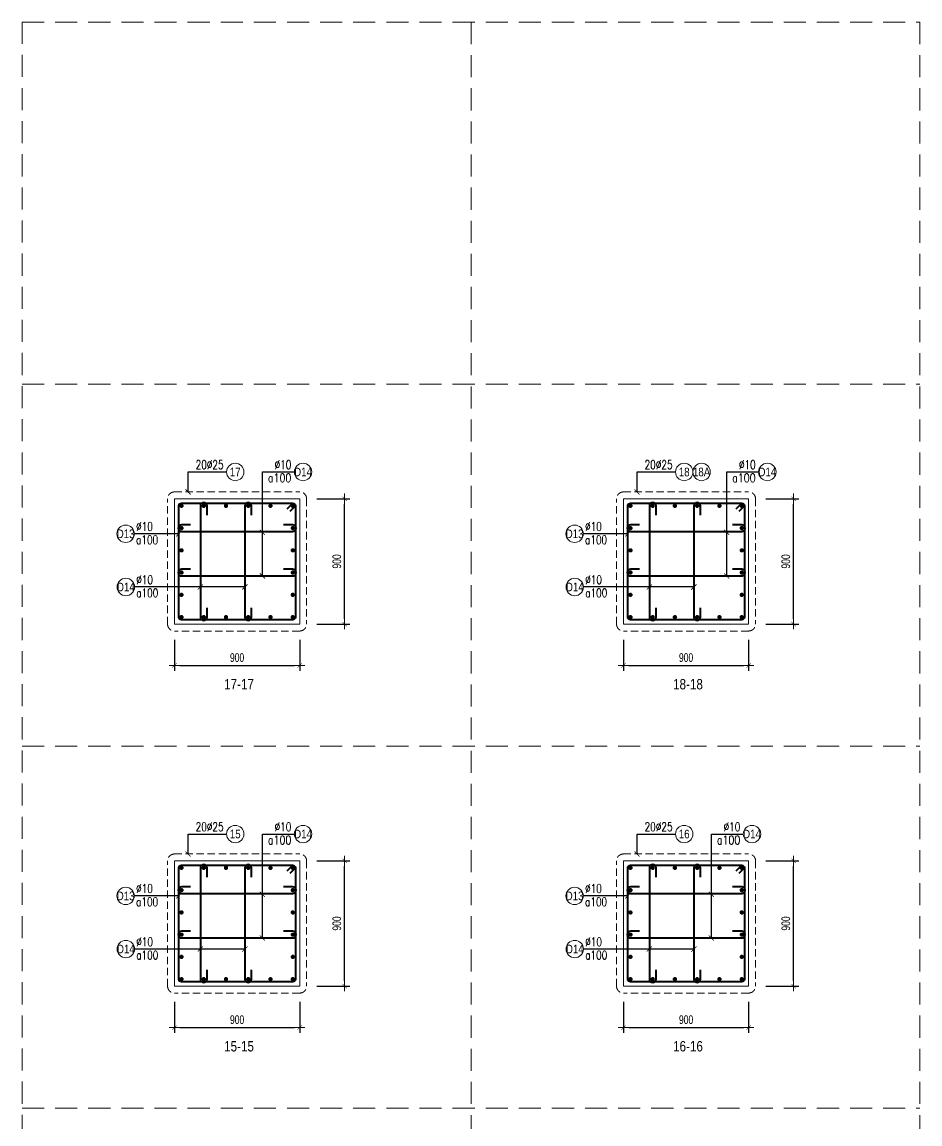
# Model space of a CAD drawing. Header units: millimetres. Extents: x 415878 to 795945, y 85573 to 378758.
# Drawn here: x 650428 to 669795, y 353647 to 377414 of the extents above; entities that cross this region are included whole.
import ezdxf
from ezdxf.enums import TextEntityAlignment as Align

# ---------------------------------------------------------------- set-up
doc = ezdxf.new("R2010")
doc.units = ezdxf.units.MM
doc.linetypes.add('HIDDEN2', pattern=[4.7625, 3.175, -1.5875])
doc.layers.get('0').update_dxf_attribs({"lineweight": 20})
doc.layers.get('Defpoints').update_dxf_attribs({"color": 151, "lineweight": 9})
for name, color, linetype, lineweight in [('NDC_S_CONTINUOUS', 3, 'Continuous', 20), ('NDC_S_DIM', 1, 'Continuous', 15), ('NDC_S_HIDDEN', 8, 'HIDDEN2', 13), ('NDC_S_REBAR', 4, 'Continuous', 35), ('NDC_S_STIRRUP', 4, 'Continuous', 40), ('NDC_S_THIN LINE', 8, 'Continuous', 9), ('NDC_S_VN TEXT', 7, 'Continuous', 20)]:
    doc.layers.add(name, color=color, linetype=linetype, lineweight=lineweight)
doc.layers.add('Reinforcement - thep dau', color=4, linetype='Continuous')
doc.styles.add('ARIAL', font='arial.ttf', dxfattribs={"width": 0.8})
doc.styles.add('NDC_DIM', font='', dxfattribs={"width": 0.75})
doc.styles.add('NDC_EN TXT', font='romans.shx', dxfattribs={"width": 0.8})
doc.styles.get('NDC_DIM').set_extended_font_data('Dotum')
doc.dimstyles.new('NDC_dim_75', dxfattribs={"dimscale": 75, "dimtxt": 2.5, "dimasz": 1.5, "dimexe": 1.5, "dimexo": 2.5, "dimgap": 1, "dimtad": 1, "dimdec": 0, "dimzin": 0, "dimdsep": 46, "dimtxsty": 'NDC_DIM', "dimblk": 'DIMMARK', "dimcen": 0.09, "dimdle": 1.2, "dimclrd": 1, "dimclre": 1, "dimclrt": 3, "dimadec": 0, "dimazin": 0, "dimtfac": 1, "dimtdec": 0, "dimtix": 1, "dimtofl": 0, "dimtmove": 0, "dimatfit": 3, "dimfxl": 8, "dimfxlon": 1, "dimtolj": 1, "dimtzin": 0, "dimarcsym": 0})

# ---------------------------------------------------------------- blocks, each defined once
blk = doc.blocks.new('*U7')
blk.add_circle((2.5, 0), 2.5)
at = {"layer": 'NDC_S_VN TEXT', "color": 3, "style": 'NDC_EN TXT', "width": 0.75}
blk.add_attdef('DK2', text='', height=2.5, dxfattribs=at).set_placement((-0.85, 0.85), align=Align.RIGHT)
at = {"layer": 'NDC_S_VN TEXT', "color": 7, "style": 'ARIAL', "width": 0.8}
blk.add_attdef('SH3', text='', height=2.5, dxfattribs=at).set_placement((2.5, 0), align=Align.MIDDLE)
blk = doc.blocks.new('DIMMARK')
at = {"layer": 'NDC_S_DIM', "color": 1}
blk.add_line((-1.5, 0), (1, 0), dxfattribs=at)
at = {"layer": 'NDC_S_DIM', "color": 2, "const_width": 0.1}
blk.add_lwpolyline([(-0.42, -0.42), (0.42, 0.42)], dxfattribs=at)
blk = doc.blocks.new('*U30')
blk.add_circle((-2.5, 0), 2.5)
at = {"layer": 'NDC_S_VN TEXT', "color": 3, "style": 'NDC_EN TXT', "width": 0.75}
for tag, p in [('DK1', (0.5, 0.85)), ('KC1', (0.5, -2.97))]:
    blk.add_attdef(tag, p, '', height=2.5, dxfattribs=at)
at = {"layer": 'NDC_S_VN TEXT', "color": 7, "style": 'ARIAL', "width": 0.8}
blk.add_attdef('SH2', text='', height=2.5, dxfattribs=at).set_placement((-2.5, 0), align=Align.MIDDLE)
blk = doc.blocks.new('*U29')
blk.add_circle((2.5, 0), 2.5)
at = {"layer": 'NDC_S_VN TEXT', "color": 3, "style": 'NDC_EN TXT'}
for tag, width, p in [('DK2', 0.75, (-0.85, 0.85)), ('KC2', 0.8, (-0.85, -2.97))]:
    blk.add_attdef(tag, text='', height=2.5, dxfattribs=dict(at, width=width)).set_placement(p, align=Align.RIGHT)
at = {"layer": 'NDC_S_VN TEXT', "color": 7, "style": 'ARIAL', "width": 0.8}
blk.add_attdef('SH3', text='', height=2.5, dxfattribs=at).set_placement((2.5, 0), align=Align.MIDDLE)
blk = doc.blocks.new('*D632')
at = {"layer": 'Defpoints', "color": 0, "transparency": 16777216}
for p in [(653716, 356470), (656416, 356470), (656416, 355726)]:
    blk.add_point(p, dxfattribs=at)
at = {"layer": 'Reinforcement - thep dau', "color": 1, "lineweight": -2, "transparency": 16777216}
for p, q in [((653716, 356282), (653716, 355614)), ((656416, 356282), (656416, 355614)), ((653829, 355726), (656304, 355726))]:
    blk.add_line(p, q, dxfattribs=at)
at = {"layer": 'Reinforcement - thep dau', "color": 1, "lineweight": -2, "transparency": 16777216, "xscale": 112.5, "yscale": 112.5, "zscale": 112.5, "rotation": 180}
blk.add_blockref('DIMMARK', (653716, 355726), dxfattribs=at)
at = {"layer": 'Reinforcement - thep dau', "color": 1, "lineweight": -2, "transparency": 16777216, "xscale": 112.5, "yscale": 112.5, "zscale": 112.5}
blk.add_blockref('DIMMARK', (656416, 355726), dxfattribs=at)
at = {"layer": 'Reinforcement - thep dau', "color": 3, "transparency": 16777216, "insert": (655066, 355895), "char_height": 187.5, "attachment_point": 5, "style": 'NDC_DIM'}
blk.add_mtext('\\A1;900', dxfattribs=at)
blk = doc.blocks.new('*D633')
at = {"layer": 'Defpoints', "color": 0, "transparency": 16777216}
for p in [(656566, 359320), (657386, 359320), (656566, 356620)]:
    blk.add_point(p, dxfattribs=at)
at = {"layer": 'Reinforcement - thep dau', "color": 1, "lineweight": -2, "transparency": 16777216}
for p, q in [((656786, 359320), (657499, 359320)), ((657386, 356732), (657386, 359207)), ((656786, 356620), (657499, 356620))]:
    blk.add_line(p, q, dxfattribs=at)
at = {"layer": 'Reinforcement - thep dau', "color": 1, "lineweight": -2, "transparency": 16777216, "xscale": 112.5, "yscale": 112.5, "zscale": 112.5}
for p, rotation in [((657386, 359320), 90), ((657386, 356620), 270)]:
    blk.add_blockref('DIMMARK', p, dxfattribs=dict(at, rotation=rotation))
at = {"layer": 'Reinforcement - thep dau', "color": 3, "transparency": 16777216, "insert": (657217, 357970), "char_height": 187.5, "attachment_point": 5, "rotation": 90, "style": 'NDC_DIM'}
blk.add_mtext('\\A1;900', dxfattribs=at)
blk = doc.blocks.new('kata_block_TD')
at = {"color": 6, "linetype": 'ByBlock', "lineweight": -2, "style": 'ARIAL', "width": 0.8}
blk.add_attdef('SECTDET2', text='', height=5, dxfattribs=at).set_placement((0, 7.97), align=Align.CENTER)
at = {"color": 0, "linetype": 'ByBlock', "lineweight": -2, "style": 'ARIAL', "width": 0.8}
blk.add_attdef('SECTDET1', text='', height=5, dxfattribs=at).set_placement((0, 1.47), align=Align.CENTER)
at = {"color": 3, "lineweight": 25, "style": 'ARIAL', "width": 0.8}
blk.add_attdef('SSCALE', text='', height=2.5, dxfattribs=at).set_placement((0, -4), align=Align.CENTER)
blk = doc.blocks.new('kata_block_THEP')
at = {"layer": 'NDC_S_REBAR', "color": 0}
for p, q in [((-0.5, 0), (0.5, 0)), ((-0.35, 0.35), (0.35, -0.35)), ((0.35, 0.35), (-0.35, -0.35)), ((0, 0.5), (0, -0.5))]:
    blk.add_line(p, q, dxfattribs=at)
at = {"layer": 'NDC_S_REBAR', "color": 0, "const_width": 0.0833}
blk.add_lwpolyline([(-0.5, 0, 1), (0.5, 0, 1), (-0.5, 0, 1)], format="xyb", dxfattribs=at)
blk = doc.blocks.new('*D634')
at = {"layer": 'Defpoints', "color": 0, "transparency": 16777216}
for p in [(663400, 356470), (666100, 356470), (666100, 355726)]:
    blk.add_point(p, dxfattribs=at)
at = {"layer": 'Reinforcement - thep dau', "color": 1, "lineweight": -2, "transparency": 16777216}
for p, q in [((663400, 356282), (663400, 355614)), ((666100, 356282), (666100, 355614)), ((663512, 355726), (665987, 355726))]:
    blk.add_line(p, q, dxfattribs=at)
at = {"layer": 'Reinforcement - thep dau', "color": 1, "lineweight": -2, "transparency": 16777216, "xscale": 112.5, "yscale": 112.5, "zscale": 112.5, "rotation": 180}
blk.add_blockref('DIMMARK', (663400, 355726), dxfattribs=at)
at = {"layer": 'Reinforcement - thep dau', "color": 1, "lineweight": -2, "transparency": 16777216, "xscale": 112.5, "yscale": 112.5, "zscale": 112.5}
blk.add_blockref('DIMMARK', (666100, 355726), dxfattribs=at)
at = {"layer": 'Reinforcement - thep dau', "color": 3, "transparency": 16777216, "insert": (664750, 355895), "char_height": 187.5, "attachment_point": 5, "style": 'NDC_DIM'}
blk.add_mtext('\\A1;900', dxfattribs=at)
blk = doc.blocks.new('*D635')
at = {"layer": 'Defpoints', "color": 0, "transparency": 16777216}
for p in [(666250, 359320), (667070, 359320), (666250, 356620)]:
    blk.add_point(p, dxfattribs=at)
at = {"layer": 'Reinforcement - thep dau', "color": 1, "lineweight": -2, "transparency": 16777216}
for p, q in [((666470, 359320), (667182, 359320)), ((667070, 356732), (667070, 359207)), ((666470, 356620), (667182, 356620))]:
    blk.add_line(p, q, dxfattribs=at)
at = {"layer": 'Reinforcement - thep dau', "color": 1, "lineweight": -2, "transparency": 16777216, "xscale": 112.5, "yscale": 112.5, "zscale": 112.5}
for p, rotation in [((667070, 359320), 90), ((667070, 356620), 270)]:
    blk.add_blockref('DIMMARK', p, dxfattribs=dict(at, rotation=rotation))
at = {"layer": 'Reinforcement - thep dau', "color": 3, "transparency": 16777216, "insert": (666901, 357970), "char_height": 187.5, "attachment_point": 5, "rotation": 90, "style": 'NDC_DIM'}
blk.add_mtext('\\A1;900', dxfattribs=at)
blk = doc.blocks.new('*D636')
at = {"layer": 'Defpoints', "color": 0, "transparency": 16777216}
for p in [(653716, 364279), (656416, 364279), (656416, 363536)]:
    blk.add_point(p, dxfattribs=at)
at = {"layer": 'Reinforcement - thep dau', "color": 1, "lineweight": -2, "transparency": 16777216}
for p, q in [((653716, 364092), (653716, 363423)), ((656416, 364092), (656416, 363423)), ((653829, 363536), (656304, 363536))]:
    blk.add_line(p, q, dxfattribs=at)
at = {"layer": 'Reinforcement - thep dau', "color": 1, "lineweight": -2, "transparency": 16777216, "xscale": 112.5, "yscale": 112.5, "zscale": 112.5, "rotation": 180}
blk.add_blockref('DIMMARK', (653716, 363536), dxfattribs=at)
at = {"layer": 'Reinforcement - thep dau', "color": 1, "lineweight": -2, "transparency": 16777216, "xscale": 112.5, "yscale": 112.5, "zscale": 112.5}
blk.add_blockref('DIMMARK', (656416, 363536), dxfattribs=at)
at = {"layer": 'Reinforcement - thep dau', "color": 3, "transparency": 16777216, "insert": (655066, 363705), "char_height": 187.5, "attachment_point": 5, "style": 'NDC_DIM'}
blk.add_mtext('\\A1;900', dxfattribs=at)
blk = doc.blocks.new('*D637')
at = {"layer": 'Defpoints', "color": 0, "transparency": 16777216}
for p in [(656566, 367129), (657386, 367129), (656566, 364429)]:
    blk.add_point(p, dxfattribs=at)
at = {"layer": 'Reinforcement - thep dau', "color": 1, "lineweight": -2, "transparency": 16777216}
for p, q in [((656786, 367129), (657499, 367129)), ((657386, 364542), (657386, 367017)), ((656786, 364429), (657499, 364429))]:
    blk.add_line(p, q, dxfattribs=at)
at = {"layer": 'Reinforcement - thep dau', "color": 1, "lineweight": -2, "transparency": 16777216, "xscale": 112.5, "yscale": 112.5, "zscale": 112.5}
for p, rotation in [((657386, 367129), 90), ((657386, 364429), 270)]:
    blk.add_blockref('DIMMARK', p, dxfattribs=dict(at, rotation=rotation))
at = {"layer": 'Reinforcement - thep dau', "color": 3, "transparency": 16777216, "insert": (657217, 365779), "char_height": 187.5, "attachment_point": 5, "rotation": 90, "style": 'NDC_DIM'}
blk.add_mtext('\\A1;900', dxfattribs=at)
blk = doc.blocks.new('*U445')
for centre in [(2.5, 0), (7.5, 0)]:
    blk.add_circle(centre, 2.5)
at = {"layer": 'NDC_S_VN TEXT', "color": 3, "style": 'NDC_EN TXT', "width": 0.75}
blk.add_attdef('DK2', text='', height=2.5, dxfattribs=at).set_placement((-0.85, 0.85), align=Align.RIGHT)
at = {"layer": 'NDC_S_VN TEXT', "color": 7, "style": 'ARIAL', "width": 0.8}
for tag, p in [('SH3', (2.5, 0)), ('SH4', (7.5, 0))]:
    blk.add_attdef(tag, text='', height=2.5, dxfattribs=at).set_placement(p, align=Align.MIDDLE)
blk = doc.blocks.new('*D638')
at = {"layer": 'Defpoints', "color": 0, "transparency": 16777216}
for p in [(663400, 364279), (666100, 364279), (666100, 363536)]:
    blk.add_point(p, dxfattribs=at)
at = {"layer": 'Reinforcement - thep dau', "color": 1, "lineweight": -2, "transparency": 16777216}
for p, q in [((663400, 364092), (663400, 363423)), ((666100, 364092), (666100, 363423)), ((663512, 363536), (665987, 363536))]:
    blk.add_line(p, q, dxfattribs=at)
at = {"layer": 'Reinforcement - thep dau', "color": 1, "lineweight": -2, "transparency": 16777216, "xscale": 112.5, "yscale": 112.5, "zscale": 112.5, "rotation": 180}
blk.add_blockref('DIMMARK', (663400, 363536), dxfattribs=at)
at = {"layer": 'Reinforcement - thep dau', "color": 1, "lineweight": -2, "transparency": 16777216, "xscale": 112.5, "yscale": 112.5, "zscale": 112.5}
blk.add_blockref('DIMMARK', (666100, 363536), dxfattribs=at)
at = {"layer": 'Reinforcement - thep dau', "color": 3, "transparency": 16777216, "insert": (664750, 363705), "char_height": 187.5, "attachment_point": 5, "style": 'NDC_DIM'}
blk.add_mtext('\\A1;900', dxfattribs=at)
blk = doc.blocks.new('*D639')
at = {"layer": 'Defpoints', "color": 0, "transparency": 16777216}
for p in [(666250, 367129), (667070, 367129), (666250, 364429)]:
    blk.add_point(p, dxfattribs=at)
at = {"layer": 'Reinforcement - thep dau', "color": 1, "lineweight": -2, "transparency": 16777216}
for p, q in [((666470, 367129), (667182, 367129)), ((667070, 364542), (667070, 367017)), ((666470, 364429), (667182, 364429))]:
    blk.add_line(p, q, dxfattribs=at)
at = {"layer": 'Reinforcement - thep dau', "color": 1, "lineweight": -2, "transparency": 16777216, "xscale": 112.5, "yscale": 112.5, "zscale": 112.5}
for p, rotation in [((667070, 367129), 90), ((667070, 364429), 270)]:
    blk.add_blockref('DIMMARK', p, dxfattribs=dict(at, rotation=rotation))
at = {"layer": 'Reinforcement - thep dau', "color": 3, "transparency": 16777216, "insert": (666901, 365779), "char_height": 187.5, "attachment_point": 5, "rotation": 90, "style": 'NDC_DIM'}
blk.add_mtext('\\A1;900', dxfattribs=at)

msp = doc.modelspace()

# ---------------------------------------------------------------- linework, layer by layer
at = {"layer": 'NDC_S_CONTINUOUS'}
for points in [[(653716.2, 367129.1), (656416.2, 367129.1), (656416.2, 364429.1), (653716.2, 364429.1)], [(663399.7, 367129.1), (666099.7, 367129.1), (666099.7, 364429.1), (663399.7, 364429.1)], [(653716.2, 359319.7), (656416.2, 359319.7), (656416.2, 356619.7), (653716.2, 356619.7)], [(663399.7, 359319.7), (666099.7, 359319.7), (666099.7, 356619.7), (663399.7, 356619.7)]]:
    msp.add_lwpolyline(points, close=True, dxfattribs=at)
at = {"layer": 'NDC_S_HIDDEN', "ltscale": 150}
for p, q in [((660111.1, 377414.1), (660111.1, 338366.9)), ((650427.5, 369604.7), (669794.6, 369604.7)), ((650427.5, 361795.2), (669794.6, 361795.2)), ((650427.5, 353985.8), (669794.6, 353985.8))]:
    msp.add_line(p, q, dxfattribs=at)
msp.add_lwpolyline([(650427.5, 377414.1), (669794.6, 377414.1), (669794.6, 338366.9), (650427.5, 338366.9)], close=True, dxfattribs=at)
at = {"layer": 'NDC_S_HIDDEN', "ltscale": 50}
for points in [[(653566.2, 364429.1), (653566.2, 367129.1, -0.4142136), (653716.2, 367279.1), (656416.2, 367279.1, -0.4142136), (656566.2, 367129.1), (656566.2, 364429.1, -0.4142136), (656416.2, 364279.1), (653716.2, 364279.1, -0.4142136), (653566.2, 364429.1)], [(663249.7, 364429.1), (663249.7, 367129.1, -0.4142136), (663399.7, 367279.1), (666099.7, 367279.1, -0.4142136), (666249.7, 367129.1), (666249.7, 364429.1, -0.4142136), (666099.7, 364279.1), (663399.7, 364279.1, -0.4142136), (663249.7, 364429.1)], [(653566.2, 356619.7), (653566.2, 359319.7, -0.4142136), (653716.2, 359469.7), (656416.2, 359469.7, -0.4142136), (656566.2, 359319.7), (656566.2, 356619.7, -0.4142136), (656416.2, 356469.7), (653716.2, 356469.7, -0.4142136), (653566.2, 356619.7)], [(663249.7, 356619.7), (663249.7, 359319.7, -0.4142136), (663399.7, 359469.7), (666099.7, 359469.7, -0.4142136), (666249.7, 359319.7), (666249.7, 356619.7, -0.4142136), (666099.7, 356469.7), (663399.7, 356469.7, -0.4142136), (663249.7, 356619.7)]]:
    msp.add_lwpolyline(points, format="xyb", dxfattribs=at)
at = {"layer": 'NDC_S_STIRRUP'}
for points in [[(656146.2, 366916.1), (656266.2, 367036.1, -0.4142136), (656323.2, 366979.1), (656323.2, 364579.1, -0.4142136), (656266.2, 364522.1), (653866.2, 364522.1, -0.4142136), (653809.2, 364579.1), (653809.2, 366979.1, -0.4142136), (653866.2, 367036.1), (656266.2, 367036.1, -0.4142136), (656323.2, 366979.1), (656203.2, 366859.1)], [(654418.2, 366781.1), (654418.2, 366979.1, 1), (654274.2, 366979.1), (654274.2, 364579.1, 1), (654418.2, 364579.1), (654418.2, 364777.1)], [(655378.2, 366781.1), (655378.2, 366979.1, 1), (655234.2, 366979.1), (655234.2, 364579.1, 1), (655378.2, 364579.1), (655378.2, 364777.1)], [(665829.7, 366916.1), (665949.7, 367036.1, -0.4142136), (666006.7, 366979.1), (666006.7, 364579.1, -0.4142136), (665949.7, 364522.1), (663549.7, 364522.1, -0.4142136), (663492.7, 364579.1), (663492.7, 366979.1, -0.4142136), (663549.7, 367036.1), (665949.7, 367036.1, -0.4142136), (666006.7, 366979.1), (665886.7, 366859.1)], [(664101.7, 366781.1), (664101.7, 366979.1, 1), (663957.7, 366979.1), (663957.7, 364579.1, 1), (664101.7, 364579.1), (664101.7, 364777.1)], [(665061.7, 366781.1), (665061.7, 366979.1, 1), (664917.7, 366979.1), (664917.7, 364579.1, 1), (665061.7, 364579.1), (665061.7, 364777.1)], [(654064.2, 366571.1), (653866.2, 366571.1, 1), (653866.2, 366427.1), (656266.2, 366427.1, 1), (656266.2, 366571.1), (656068.2, 366571.1)], [(663747.7, 366571.1), (663549.7, 366571.1, 1), (663549.7, 366427.1), (665949.7, 366427.1, 1), (665949.7, 366571.1), (665751.7, 366571.1)], [(654064.2, 365611.1), (653866.2, 365611.1, 1), (653866.2, 365467.1), (656266.2, 365467.1, 1), (656266.2, 365611.1), (656068.2, 365611.1)], [(663747.7, 365611.1), (663549.7, 365611.1, 1), (663549.7, 365467.1), (665949.7, 365467.1, 1), (665949.7, 365611.1), (665751.7, 365611.1)], [(656146.2, 359106.7), (656266.2, 359226.7, -0.4142136), (656323.2, 359169.7), (656323.2, 356769.7, -0.4142136), (656266.2, 356712.7), (653866.2, 356712.7, -0.4142136), (653809.2, 356769.7), (653809.2, 359169.7, -0.4142136), (653866.2, 359226.7), (656266.2, 359226.7, -0.4142136), (656323.2, 359169.7), (656203.2, 359049.7)], [(654418.2, 358971.7), (654418.2, 359169.7, 1), (654274.2, 359169.7), (654274.2, 356769.7, 1), (654418.2, 356769.7), (654418.2, 356967.7)], [(655378.2, 358971.7), (655378.2, 359169.7, 1), (655234.2, 359169.7), (655234.2, 356769.7, 1), (655378.2, 356769.7), (655378.2, 356967.7)], [(665829.7, 359106.7), (665949.7, 359226.7, -0.4142136), (666006.7, 359169.7), (666006.7, 356769.7, -0.4142136), (665949.7, 356712.7), (663549.7, 356712.7, -0.4142136), (663492.7, 356769.7), (663492.7, 359169.7, -0.4142136), (663549.7, 359226.7), (665949.7, 359226.7, -0.4142136), (666006.7, 359169.7), (665886.7, 359049.7)], [(664101.7, 358971.7), (664101.7, 359169.7, 1), (663957.7, 359169.7), (663957.7, 356769.7, 1), (664101.7, 356769.7), (664101.7, 356967.7)], [(665061.7, 358971.7), (665061.7, 359169.7, 1), (664917.7, 359169.7), (664917.7, 356769.7, 1), (665061.7, 356769.7), (665061.7, 356967.7)], [(654064.2, 358761.7), (653866.2, 358761.7, 1), (653866.2, 358617.7), (656266.2, 358617.7, 1), (656266.2, 358761.7), (656068.2, 358761.7)], [(663747.7, 358761.7), (663549.7, 358761.7, 1), (663549.7, 358617.7), (665949.7, 358617.7, 1), (665949.7, 358761.7), (665751.7, 358761.7)], [(654064.2, 357801.7), (653866.2, 357801.7, 1), (653866.2, 357657.7), (656266.2, 357657.7, 1), (656266.2, 357801.7), (656068.2, 357801.7)], [(663747.7, 357801.7), (663549.7, 357801.7, 1), (663549.7, 357657.7), (665949.7, 357657.7, 1), (665949.7, 357801.7), (665751.7, 357801.7)]]:
    msp.add_lwpolyline(points, format="xyb", dxfattribs=at)

# ---------------------------------------------------------------- block references
at = {"layer": 'NDC_S_REBAR', "yscale": 84, "zscale": 84}
for p, xscale, rotation in [((653866.2, 366979.1), -84, 90), ((654346.2, 366979.1), -84, 90), ((654826.2, 366979.1), -84, 90), ((655306.2, 366979.1), -84, 90), ((655786.2, 366979.1), -84, 90), ((656266.2, 366979.1), 84, 270), ((663549.7, 366979.1), -84, 90), ((664029.7, 366979.1), -84, 90), ((664509.7, 366979.1), -84, 90), ((664989.7, 366979.1), -84, 90), ((665469.7, 366979.1), -84, 90), ((665949.7, 366979.1), 84, 270), ((653866.2, 366499.1), 84, 90), ((656266.2, 366499.1), -84, 270), ((663549.7, 366499.1), 84, 90), ((665949.7, 366499.1), -84, 270), ((653866.2, 366019.1), 84, 90), ((656266.2, 366019.1), -84, 270), ((663549.7, 366019.1), 84, 90), ((665949.7, 366019.1), -84, 270), ((653866.2, 365539.1), 84, 90), ((656266.2, 365539.1), -84, 270), ((663549.7, 365539.1), 84, 90), ((665949.7, 365539.1), -84, 270), ((653866.2, 365059.1), 84, 90), ((656266.2, 365059.1), -84, 270), ((663549.7, 365059.1), 84, 90), ((665949.7, 365059.1), -84, 270), ((653866.2, 364579.1), 84, 90), ((654346.2, 364579.1), 84, 90), ((654826.2, 364579.1), 84, 90), ((655306.2, 364579.1), 84, 90), ((655786.2, 364579.1), 84, 90), ((656266.2, 364579.1), -84, 270), ((663549.7, 364579.1), 84, 90), ((664029.7, 364579.1), 84, 90), ((664509.7, 364579.1), 84, 90), ((664989.7, 364579.1), 84, 90), ((665469.7, 364579.1), 84, 90), ((665949.7, 364579.1), -84, 270), ((653866.2, 359169.7), -84, 90), ((654346.2, 359169.7), -84, 90), ((654826.2, 359169.7), -84, 90), ((655306.2, 359169.7), -84, 90), ((655786.2, 359169.7), -84, 90), ((656266.2, 359169.7), 84, 270), ((663549.7, 359169.7), -84, 90), ((664029.7, 359169.7), -84, 90), ((664509.7, 359169.7), -84, 90), ((664989.7, 359169.7), -84, 90), ((665469.7, 359169.7), -84, 90), ((665949.7, 359169.7), 84, 270), ((653866.2, 358689.7), 84, 90), ((656266.2, 358689.7), -84, 270), ((663549.7, 358689.7), 84, 90), ((665949.7, 358689.7), -84, 270), ((653866.2, 358209.7), 84, 90), ((656266.2, 358209.7), -84, 270), ((663549.7, 358209.7), 84, 90), ((665949.7, 358209.7), -84, 270), ((653866.2, 357729.7), 84, 90), ((656266.2, 357729.7), -84, 270), ((663549.7, 357729.7), 84, 90), ((665949.7, 357729.7), -84, 270), ((653866.2, 357249.7), 84, 90), ((656266.2, 357249.7), -84, 270), ((663549.7, 357249.7), 84, 90), ((665949.7, 357249.7), -84, 270), ((653866.2, 356769.7), 84, 90), ((654346.2, 356769.7), 84, 90), ((654826.2, 356769.7), 84, 90), ((655306.2, 356769.7), 84, 90), ((655786.2, 356769.7), 84, 90), ((656266.2, 356769.7), -84, 270), ((663549.7, 356769.7), 84, 90), ((664029.7, 356769.7), 84, 90), ((664509.7, 356769.7), 84, 90), ((664989.7, 356769.7), 84, 90), ((665469.7, 356769.7), 84, 90), ((665949.7, 356769.7), -84, 270)]:
    msp.add_blockref('kata_block_THEP', p, dxfattribs=dict(at, xscale=xscale, rotation=rotation))
at = {"layer": 'NDC_S_THIN LINE', "xscale": 75, "yscale": 75, "zscale": 75}
for name, p, values in [('*U7', (654838.3, 367709.3), {'SH3': '17', 'DK2': '20%%c25'}), ('*U29', (656301.1, 367709.3), {'SH3': 'D14', 'DK2': '%%c10', 'KC2': 'a100'}), ('*U445', (664521.8, 367709.3), {'SH4': '18A', 'SH3': '18', 'DK2': '20%%c25'}), ('*U29', (666315.3, 367709.3), {'SH3': 'D14', 'DK2': '%%c10', 'KC2': 'a100'}), ('*U30', (652849.4, 366375.6), {'SH2': 'D13', 'DK1': '%%c10', 'KC1': 'a100'}), ('*U30', (662532.9, 366375.6), {'SH2': 'D13', 'DK1': '%%c10', 'KC1': 'a100'}), ('*U30', (652853.8, 365228.5), {'SH2': 'D14', 'DK1': '%%c10', 'KC1': 'a100'}), ('*U30', (662537.3, 365228.5), {'SH2': 'D14', 'DK1': '%%c10', 'KC1': 'a100'}), ('*U7', (654838.3, 359899.9), {'SH3': '15', 'DK2': '20%%c25'}), ('*U29', (656301.1, 359899.9), {'SH3': 'D14', 'DK2': '%%c10', 'KC2': 'a100'}), ('*U7', (664521.8, 359899.9), {'SH3': '16', 'DK2': '20%%c25'}), ('*U29', (665984.7, 359899.9), {'SH3': 'D14', 'DK2': '%%c10', 'KC2': 'a100'}), ('*U30', (652849.4, 358566.1), {'SH2': 'D13', 'DK1': '%%c10', 'KC1': 'a100'}), ('*U30', (662532.9, 358566.1), {'SH2': 'D13', 'DK1': '%%c10', 'KC1': 'a100'}), ('*U30', (652853.8, 357419), {'SH2': 'D14', 'DK1': '%%c10', 'KC1': 'a100'}), ('*U30', (662537.3, 357419), {'SH2': 'D14', 'DK1': '%%c10', 'KC1': 'a100'})]:
    msp.add_blockref(name, p, dxfattribs=at).add_auto_attribs(values)
at = {"layer": 'NDC_S_VN TEXT'}
ref = msp.add_blockref('kata_block_TD', (655107.7, 362953.4), dxfattribs=dict(at, xscale=45, yscale=45, zscale=45))
ref.add_attrib('SECTDET1', '17-17', dxfattribs={"layer": '0', "color": 0, "linetype": 'ByBlock', "lineweight": -2, "height": 225, "style": 'ARIAL', "width": 0.8}).set_placement((655107.7, 363019.6), align=Align.CENTER)
ref = msp.add_blockref('kata_block_TD', (664791.2, 362953.4), dxfattribs=dict(at, xscale=45, yscale=45, zscale=45))
ref.add_attrib('SECTDET1', '18-18', dxfattribs={"layer": '0', "color": 0, "linetype": 'ByBlock', "lineweight": -2, "height": 225, "style": 'ARIAL', "width": 0.8}).set_placement((664791.2, 363019.6), align=Align.CENTER)
ref = msp.add_blockref('kata_block_TD', (655107.7, 355143.9), dxfattribs=dict(at, xscale=45, yscale=45, zscale=45))
ref.add_attrib('SECTDET1', '15-15', dxfattribs={"layer": '0', "color": 0, "linetype": 'ByBlock', "lineweight": -2, "height": 225, "style": 'ARIAL', "width": 0.8}).set_placement((655107.7, 355210.1), align=Align.CENTER)
ref = msp.add_blockref('kata_block_TD', (664791.2, 355143.9), dxfattribs=dict(at, xscale=45, yscale=45, zscale=45))
ref.add_attrib('SECTDET1', '16-16', dxfattribs={"layer": '0', "color": 0, "linetype": 'ByBlock', "lineweight": -2, "height": 225, "style": 'ARIAL', "width": 0.8}).set_placement((664791.2, 355210.1), align=Align.CENTER)

# ---------------------------------------------------------------- dimensions: what is measured, and where the dimension line sits
at = {"layer": 'Reinforcement - thep dau'}
for base, p1, p2, picture, middle in [((657386.2, 367129.1), (656566.2, 364429.1), (656566.2, 367129.1), '*D637', (657217.5, 365779.1)), ((667069.7, 367129.1), (666249.7, 364429.1), (666249.7, 367129.1), '*D639', (666901, 365779.1)), ((657386.2, 359319.7), (656566.2, 356619.7), (656566.2, 359319.7), '*D633', (657217.5, 357969.7)), ((667069.7, 359319.7), (666249.7, 356619.7), (666249.7, 359319.7), '*D635', (666901, 357969.7))]:
    dim = msp.add_linear_dim(base=base, p1=p1, p2=p2, angle=90, dimstyle='NDC_dim_75', override={"dimlfac": 0.333333}, dxfattribs=at)
    dim.commit()
    dim.dimension.update_dxf_attribs({"geometry": picture, "text_midpoint": middle})
for base, p1, p2, picture, middle in [((656416.2, 363535.8), (653716.2, 364279.1), (656416.2, 364279.1), '*D636', (655066.2, 363704.5)), ((666099.7, 363535.8), (663399.7, 364279.1), (666099.7, 364279.1), '*D638', (664749.7, 363704.5)), ((656416.2, 355726.3), (653716.2, 356469.7), (656416.2, 356469.7), '*D632', (655066.2, 355895.1)), ((666099.7, 355726.3), (663399.7, 356469.7), (666099.7, 356469.7), '*D634', (664749.7, 355895.1))]:
    dim = msp.add_linear_dim(base=base, p1=p1, p2=p2, dimstyle='NDC_dim_75', override={"dimlfac": 0.333333}, dxfattribs=at)
    dim.commit()
    dim.dimension.update_dxf_attribs({"geometry": picture, "text_midpoint": middle})

# ---------------------------------------------------------------- leaders
for points in [[(654008.2, 367279.1), (654008.2, 367709.3), (654838.3, 367709.3)], [(655611.4, 365467.1), (655611.4, 367709.3), (656301.1, 367709.3)], [(655611.4, 366408.2), (655611.4, 367709.3), (656301.1, 367709.3)], [(663691.7, 367279.1), (663691.7, 367709.3), (664521.8, 367709.3)], [(665625.5, 365467.1), (665625.5, 367709.3), (666315.3, 367709.3)], [(665625.5, 366408.2), (665625.5, 367709.3), (666315.3, 367709.3)], [(653809.2, 366375.6), (652849.4, 366375.6)], [(663492.7, 366375.6), (662532.9, 366375.6)], [(655234.2, 365228.5), (652853.8, 365228.5)], [(654274.2, 365228.5), (652853.8, 365228.5)], [(664917.7, 365228.5), (662537.3, 365228.5)], [(663957.7, 365228.5), (662537.3, 365228.5)], [(654008.2, 359469.7), (654008.2, 359899.9), (654838.3, 359899.9)], [(655611.4, 357657.7), (655611.4, 359899.9), (656301.1, 359899.9)], [(655611.4, 358598.8), (655611.4, 359899.9), (656301.1, 359899.9)], [(663691.7, 359469.7), (663691.7, 359899.9), (664521.8, 359899.9)], [(665294.9, 357657.7), (665294.9, 359899.9), (665984.7, 359899.9)], [(665294.9, 358598.8), (665294.9, 359899.9), (665984.7, 359899.9)], [(653809.2, 358566.1), (652849.4, 358566.1)], [(663492.7, 358566.1), (662532.9, 358566.1)], [(655234.2, 357419), (652853.8, 357419)], [(654274.2, 357419), (652853.8, 357419)], [(664917.7, 357419), (662537.3, 357419)], [(663957.7, 357419), (662537.3, 357419)]]:
    msp.add_leader(points, dimstyle='NDC_dim_75', override={"dimlfac": 0.333333, "dimldrblk": 'ARCHTICK'}, dxfattribs=at)

doc.saveas('drawing.dxf')
